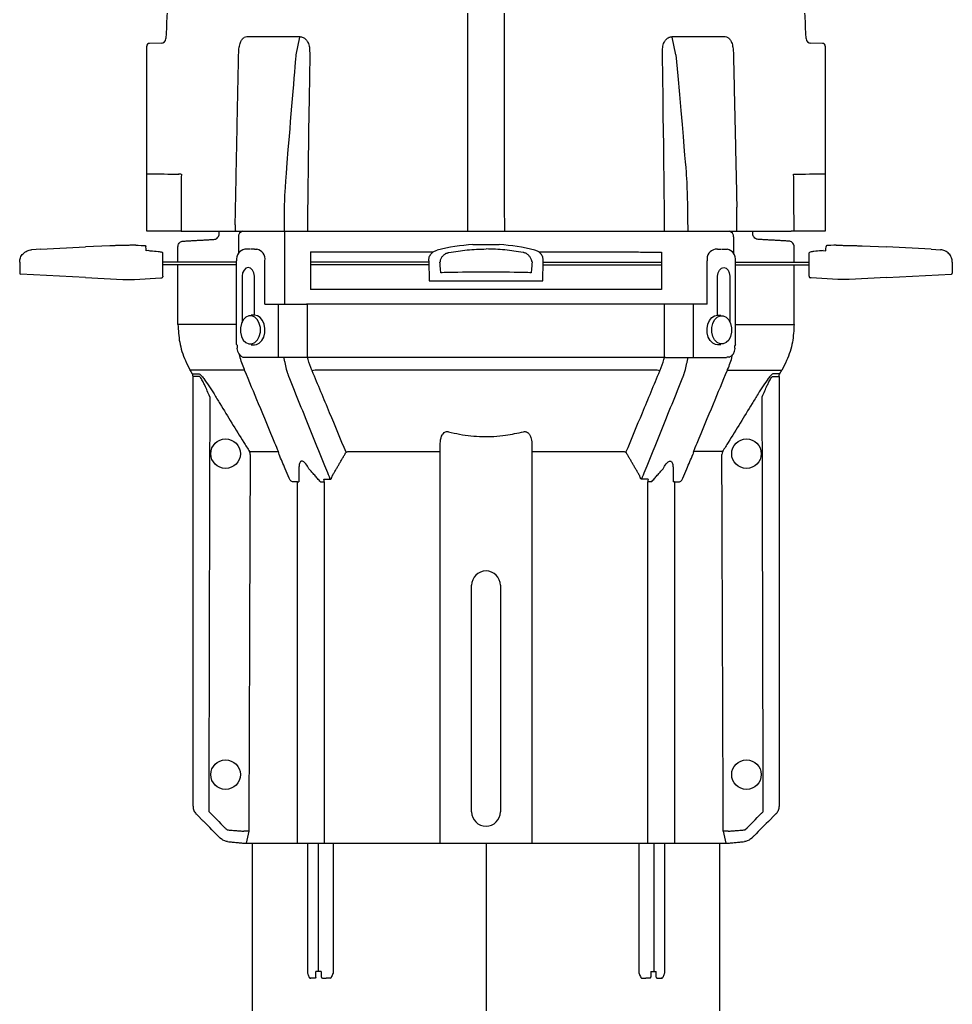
# Model space of a CAD drawing. Extents: x 4 to 195, y 4 to 106.
# Drawn here: x 181.71 to 191.88, y 44.99 to 55.73 of the extents above; entities that cross this region are included whole.
import ezdxf

# ---------------------------------------------------------------- set-up
doc = ezdxf.new("R2010")
doc.units = 0
doc.header["$LTSCALE"] = 0.5
doc.header["$MEASUREMENT"] = 0
doc.layers.get('0').update_dxf_attribs({"linetype": 'CONTINUOUS'})
doc.layers.add('RISER', color=7, linetype='CONTINUOUS')

# ---------------------------------------------------------------- blocks, each defined once
blk = doc.blocks.new('S4-19 (top)')
at = {"layer": 'RISER'}
for p, q in [((-3.542, 2.5), (-3.671, 2.497)), ((-2.071, 2.372), (-2.03, 2.563)), ((2.071, 2.372), (2.03, 2.563)), ((3.67, 2.497), (3.542, 2.5)), ((-3.7, 0.447), (-3.7, 2.467)), ((3.7, 2.467), (3.7, 0.447)), ((-3.7, 1.073), (-3.671, 1.073)), ((2.735, 0.447), (2.735, 0.709)), ((-3.671, 0.447), (-3.7, 0.447)), ((-3.355, 0.447), (-3.671, 0.447)), ((-3.326, 0.447), (-3.355, 0.447)), ((-3.326, 0.447), (3.326, 0.447)), ((-2.91, 0.42), (-2.91, 0.447)), ((-2.735, 0.519), (-2.735, 0.447)), ((-2.199, 0.447), (-2.199, -0.349)), ((2.91, 0.42), (2.91, 0.447)), ((3.355, 0.447), (3.326, 0.447)), ((3.7, 0.447), (3.355, 0.447)), ((-2.7, 0.385), (-2.7, 0.205)), ((2.7, 0.385), (2.7, 0.205)), ((-4.853, 0.251), (-4.957, 0.245)), ((-4.853, 0.251), (-4.369, 0.276)), ((-4.101, 0.29), (-4.369, 0.276)), ((-3.676, 0.236), (-3.705, 0.233)), ((-3.36, 0.11), (-3.36, 0.279)), ((-2.592, 0.251), (-2.631, 0.251)), ((-2.567, 0.251), (-2.592, 0.251)), ((-2.525, 0.251), (-2.561, 0.251)), ((-2.525, 0.251), (-2.5, 0.251)), ((-1.913, 0.224), (-1.913, -0.187)), ((0.143, 0.302), (0.143, 0.302)), ((1.913, 0.221), (1.913, -0.187)), ((2.525, 0.251), (2.5, 0.251)), ((2.525, 0.251), (2.561, 0.251)), ((2.567, 0.251), (2.592, 0.251)), ((2.592, 0.251), (2.631, 0.251)), ((3.36, 0.11), (3.36, 0.279)), ((3.676, 0.236), (3.705, 0.233)), ((4.101, 0.29), (4.369, 0.276)), ((4.853, 0.251), (4.369, 0.276)), ((4.853, 0.251), (4.957, 0.245)), ((-5.085, 0.11), (-5.085, -0.009)), ((-3.525, 0.11), (-3.525, 0.202)), ((-3.525, -0.042), (-3.525, 0.11)), ((-3.344, 0.11), (-3.525, 0.11)), ((-2.72, 0.11), (-3.344, 0.11)), ((-2.72, -0.789), (-2.72, 0.126)), ((-2.411, -0.349), (-2.411, 0.126)), ((-0.625, 0.11), (-1.913, 0.11)), ((-0.625, 0.126), (-0.619, -0.095)), ((0.619, -0.095), (0.625, 0.117)), ((0.625, 0.12), (0.625, 0.125)), ((0.625, 0.11), (1.913, 0.11)), ((2.411, -0.349), (2.411, 0.126)), ((2.72, -0.789), (2.72, 0.126)), ((2.72, 0.11), (3.343, 0.11)), ((3.343, 0.11), (3.525, 0.11)), ((3.525, 0.11), (3.525, 0.202)), ((3.525, -0.042), (3.525, 0.11)), ((5.085, 0.11), (5.085, -0.009)), ((-3.344, 0.08), (-3.525, 0.08)), ((-3.36, -0.568), (-3.36, 0.08)), ((-2.72, 0.08), (-3.344, 0.08)), ((-0.624, 0.08), (-1.913, 0.08)), ((0.624, 0.08), (1.913, 0.08)), ((2.72, 0.08), (3.343, 0.08)), ((3.343, 0.08), (3.525, 0.08)), ((3.36, -0.568), (3.36, 0.08)), ((-4.369, -0.056), (-5.076, -0.019)), ((-4.369, -0.056), (-3.96, -0.078)), ((-3.96, -0.078), (-3.921, -0.078)), ((-3.921, -0.078), (-3.835, -0.078)), ((-3.835, -0.078), (-3.547, -0.062)), ((-2.659, -0.042), (-2.659, -0.546)), ((-2.526, -0.468), (-2.526, -0.042)), ((-0.619, -0.095), (0.619, -0.095)), ((2.526, -0.468), (2.526, -0.042)), ((2.659, -0.042), (2.659, -0.546)), ((3.835, -0.078), (3.547, -0.062)), ((3.921, -0.078), (3.835, -0.078)), ((3.96, -0.078), (3.921, -0.078)), ((4.369, -0.056), (3.96, -0.078)), ((4.369, -0.056), (5.075, -0.019)), ((-2.411, -0.349), (-2.264, -0.349)), ((-2.264, -0.349), (-1.967, -0.349)), ((-2.264, -0.929), (-2.264, -0.349)), ((-1.967, -0.349), (-1.958, -0.349)), ((0, -0.349), (-1.958, -0.349)), ((-1.946, -0.929), (-1.946, -0.349)), ((1.958, -0.349), (0, -0.349)), ((1.946, -0.929), (1.946, -0.349)), ((1.966, -0.349), (1.958, -0.349)), ((2.264, -0.349), (1.966, -0.349)), ((2.411, -0.349), (2.264, -0.349)), ((2.264, -0.929), (2.264, -0.349)), ((-2.524, -0.468), (-2.561, -0.468)), ((2.524, -0.468), (2.561, -0.468)), ((-2.72, -0.568), (-3.36, -0.568)), ((2.72, -0.568), (3.36, -0.568)), ((-2.561, -0.79), (-2.524, -0.79)), ((2.561, -0.79), (2.524, -0.79)), ((-2.652, -0.926), (-2.626, -0.926)), ((-2.3, -0.929), (-2.621, -0.929)), ((-2.264, -0.929), (-2.3, -0.929)), ((-1.967, -0.929), (-2.264, -0.929)), ((-1.958, -0.929), (-1.967, -0.929)), ((0, -0.929), (-1.958, -0.929)), ((1.958, -0.929), (0, -0.929)), ((1.958, -0.929), (1.966, -0.929)), ((1.966, -0.929), (2.264, -0.929)), ((2.264, -0.929), (2.3, -0.929)), ((2.3, -0.929), (2.621, -0.929)), ((2.652, -0.926), (2.626, -0.926)), ((-2.632, -1.068), (-3.226, -1.068)), ((0, -1.068), (-1.864, -1.068)), ((1.864, -1.068), (0, -1.068)), ((2.632, -1.068), (3.226, -1.068)), ((-3.203, -1.107), (-3.131, -1.107)), ((-3.195, -5.822), (-3.195, -1.138)), ((-3.123, -1.138), (-3.195, -1.138)), ((3.123, -1.138), (3.195, -1.138)), ((3.203, -1.107), (3.131, -1.107)), ((3.195, -1.138), (3.195, -5.822)), ((-2.58, -1.956), (-2.263, -1.956)), ((-1.497, -1.956), (-0.501, -1.956)), ((-0.499, -6.228), (-0.499, -1.987)), ((0.499, -1.987), (0.499, -6.228)), ((0.501, -1.956), (1.496, -1.956)), ((2.58, -1.956), (2.263, -1.956)), ((-2.057, -2.287), (-2.105, -2.287)), ((-2.057, -2.287), (-2.042, -2.287)), ((-2.057, -6.228), (-2.057, -2.287)), ((-1.805, -2.287), (-1.765, -2.287)), ((-1.77, -2.256), (-1.698, -2.256)), ((-1.765, -2.287), (-1.765, -6.228)), ((1.77, -2.256), (1.698, -2.256)), ((1.765, -6.228), (1.765, -2.287)), ((1.805, -2.287), (1.765, -2.287)), ((2.057, -2.287), (2.042, -2.287)), ((2.057, -2.287), (2.057, -6.228)), ((2.057, -2.287), (2.105, -2.287)), ((-0.157, -5.884), (-0.157, -3.414)), ((0.157, -3.414), (0.157, -5.884)), ((-2.587, -6.097), (-2.616, -6.228)), ((2.587, -6.097), (2.616, -6.228)), ((-2.616, -6.228), (2.616, -6.228)), ((-2.55, -6.228), (-2.55, -8.802)), ((-1.945, -6.228), (-1.945, -7.646)), ((-1.832, -6.228), (-1.832, -7.614)), ((-1.668, -6.228), (-1.668, -7.643)), ((0, -6.228), (0, -12.188)), ((1.668, -6.228), (1.668, -7.643)), ((1.831, -6.228), (1.831, -7.614)), ((1.945, -6.228), (1.945, -7.646)), ((2.55, -8.801), (2.55, -6.228)), ((-1.92, -7.697), (-1.909, -7.698)), ((-1.915, -7.697), (-1.92, -7.697)), ((-1.857, -7.688), (-1.857, -7.626)), ((-1.797, -7.626), (-1.797, -7.685)), ((-1.782, -7.697), (-1.744, -7.698)), ((1.782, -7.697), (1.744, -7.698)), ((1.797, -7.626), (1.797, -7.685)), ((1.857, -7.688), (1.857, -7.626)), ((1.92, -7.697), (1.909, -7.698)), ((1.915, -7.697), (1.92, -7.697))]:
    blk.add_line(p, q, dxfattribs=at)
at = {"layer": 'RISER', "flags": 128}
for points in [[(-3.96, 0.293), (-3.96, 0.293), (-3.96, 0.293), (-3.96, 0.293), (-3.96, 0.293), (-3.96, 0.293), (-3.96, 0.293), (-3.96, 0.293), (-3.96, 0.293)], [(-3.817, 0.296), (-3.794, 0.295), (-3.761, 0.293), (-3.719, 0.291)], [(-3.705, 0.233), (-3.707, 0.259), (-3.709, 0.275), (-3.709, 0.282)], [(3.705, 0.233), (3.707, 0.259), (3.709, 0.275), (3.709, 0.282)], [(3.817, 0.296), (3.794, 0.295), (3.761, 0.293), (3.719, 0.291)], [(3.96, 0.293), (3.96, 0.293), (3.96, 0.293), (3.96, 0.293), (3.96, 0.293), (3.96, 0.293), (3.96, 0.293), (3.96, 0.293), (3.96, 0.293)], [(-2.526, -0.042), (-2.531, -0.007), (-2.546, 0.024), (-2.567, 0.044), (-2.592, 0.051), (-2.618, 0.044), (-2.639, 0.024), (-2.654, -0.007), (-2.659, -0.042)], [(2.526, -0.042), (2.531, -0.007), (2.546, 0.024), (2.567, 0.044), (2.592, 0.051), (2.618, 0.044), (2.639, 0.024), (2.653, -0.007), (2.659, -0.042)], [(-3.547, -0.062), (-3.541, -0.062), (-3.536, -0.061), (-3.535, -0.061)], [(-3.525, -0.051), (-3.525, -0.051), (-3.525, -0.051)], [(3.525, -0.051), (3.525, -0.051), (3.525, -0.051)], [(3.547, -0.062), (3.54, -0.062), (3.536, -0.061), (3.534, -0.061)], [(-2.52, -0.767), (-2.492, -0.738), (-2.472, -0.699), (-2.461, -0.653), (-2.461, -0.604), (-2.472, -0.558), (-2.492, -0.519), (-2.52, -0.491), (-2.553, -0.476), (-2.587, -0.476), (-2.619, -0.491), (-2.647, -0.52), (-2.667, -0.559), (-2.678, -0.605), (-2.678, -0.654), (-2.667, -0.7), (-2.647, -0.739), (-2.619, -0.767), (-2.586, -0.782), (-2.552, -0.782), (-2.52, -0.767)], [(-2.472, -0.772), (-2.445, -0.744), (-2.424, -0.706), (-2.412, -0.661), (-2.411, -0.613), (-2.419, -0.567), (-2.437, -0.526), (-2.462, -0.494), (-2.493, -0.474), (-2.524, -0.468)], [(2.472, -0.772), (2.444, -0.744), (2.424, -0.706), (2.412, -0.661), (2.411, -0.613), (2.419, -0.567), (2.437, -0.526), (2.462, -0.494), (2.493, -0.474), (2.524, -0.468)], [(2.52, -0.767), (2.492, -0.738), (2.472, -0.699), (2.461, -0.653), (2.461, -0.604), (2.472, -0.558), (2.492, -0.519), (2.52, -0.491), (2.553, -0.476), (2.587, -0.476), (2.619, -0.491), (2.647, -0.52), (2.667, -0.559), (2.678, -0.605), (2.678, -0.654), (2.667, -0.7), (2.647, -0.739), (2.619, -0.767), (2.586, -0.782), (2.552, -0.782), (2.52, -0.767)], [(-2.524, -0.79), (-2.504, -0.788), (-2.472, -0.772)], [(2.524, -0.79), (2.504, -0.788), (2.472, -0.772)], [(-3.101, -5.968), (-3.132, -5.937), (-3.151, -5.918), (-3.158, -5.911)], [(3.158, -5.911), (3.151, -5.918), (3.132, -5.937), (3.101, -5.968)], [(-1.945, -7.646), (-1.944, -7.65), (-1.943, -7.655)], [(-1.943, -7.655), (-1.939, -7.664), (-1.929, -7.691)], [(1.943, -7.655), (1.939, -7.664), (1.929, -7.691)], [(1.945, -7.646), (1.944, -7.65), (1.943, -7.655)]]:
    blk.add_lwpolyline(points, dxfattribs=at)
at = {"layer": 'RISER'}
for centre in [(-2.84, -1.979), (2.84, -1.979), (-2.84, -5.479), (2.84, -5.479)]:
    blk.add_circle(centre, 0.161, dxfattribs=at)
for centre, radius, start, end in [((47.126, 0.447), 50.66, 176.5706, 177.6226), ((-47.126, 0.447), 50.66, 2.3774, 3.4294), ((-3.67, 2.467), 0.03, 91, 180), ((-3.541, 2.55), 0.05, 268.6794, 357.9451), ((-2.127, 2.573), 0.0967, 354.3337, 358.5211), ((2.126, 2.573), 0.0967, 181.4816, 185.6706), ((3.542, 2.551), 0.0514, 183.0954, 269.4688), ((3.67, 2.467), 0.03, 0, 89), ((-3.706, -27.854), 28.928, 89.2412, 89.2987), ((-2.644, 0.391), 0.0568, 100.1324, 186.1768), ((2.643, 0.391), 0.0568, 353.8232, 79.8676), ((-3.534, 0.211), 0.00906, 4.3624, 87.1848), ((-2.609, 0.142), 0.112, 101.4218, 188.0492), ((-2.522, 0.142), 0.112, 351.9506, 78.5782), ((0, -1.944), 2.25, 93.6537, 103.7101), ((0, -1.944), 2.25, 76.2899, 86.3463), ((2.522, 0.142), 0.112, 101.4218, 188.0494), ((2.609, 0.142), 0.112, 351.9508, 78.5782), ((3.534, 0.211), 0.00906, 92.8152, 175.6376), ((0.505, 0.125), 0.12, 0, 0.1914), ((0.505, 0.12), 0.12, 359.2499, 0), ((0.505, 0.12), 0.12, 358.5, 359.2499), ((-5.075, -0.009), 0.01, 183.5738, 266.9774), ((-3.535, -0.051), 0.01, 273.1059, 359.191), ((-3.535, -0.051), 0.00999, 273.1451, 0.0504), ((3.535, -0.051), 0.01, 180.809, 266.8941), ((3.535, -0.051), 0.00999, 179.9496, 266.8549), ((5.075, -0.009), 0.01, 273.0226, 356.4262), ((-2.736, -0.812), 0.0277, 311.1416, 55.0391), ((-2.605, -0.823), 0.113, 185.0061, 245.5226), ((2.605, -0.823), 0.113, 294.4774, 354.9939), ((2.736, -0.812), 0.0277, 124.9609, 228.8584), ((-1.85, -1.2), 0.133, 96.3338, 110.1142), ((1.85, -1.2), 0.133, 69.8858, 83.6662), ((-2.636, -1.987), 0.0645, 359.9279, 28.6555), ((-2.328, -1.987), 0.0717, 359.7955, 25.3989), ((-1.48, -2.09), 0.134, 97.1226, 110.1223), ((-0.797, -1.986), 0.298, 359.8438, 5.8182), ((0.797, -1.986), 0.298, 174.1818, 180.1562), ((1.48, -2.09), 0.134, 69.8777, 82.8774), ((2.328, -1.987), 0.0717, 154.6011, 180.2045), ((2.636, -1.987), 0.0645, 151.3445, 180.0721), ((-1.853, -2.287), 0.0886, 359.6873, 20.1441), ((1.853, -2.287), 0.0886, 159.8559, 180.3127), ((0, -3.414), 0.157, 0, 180), ((0, -5.884), 0.157, 180, 0), ((-2.641, -8.211), 2.115, 88.5183, 89.9784), ((2.641, -8.211), 2.115, 90.0216, 91.4817), ((0.745, -7.648), 2.577, 179.2382, 179.4984), ((-0.745, -7.648), 2.577, 0.5016, 0.7618), ((-1.92, -7.687), 0.01, 200.9867, 268.6014), ((-1.787, -7.685), 0.01, 180, 236.8895), ((-1.79, -7.689), 0.00525, 237.1329, 268.5023), ((-1.782, -7.682), 0.0146, 236.9258, 267.9231), ((-1.695, -7.69), 0.00747, 274.3111, 340.8186), ((1.695, -7.69), 0.00747, 199.1814, 265.6889), ((1.782, -7.682), 0.0146, 272.0769, 303.0742), ((1.789, -7.689), 0.00525, 271.4977, 302.8671), ((1.787, -7.685), 0.01, 303.1105, 0), ((1.92, -7.687), 0.01, 271.3986, 339.0133)]:
    blk.add_arc(centre, radius, start, end, dxfattribs=at)
for centre, major_axis, ratio, start_param, end_param in [((5.057, 1.747), (35.624, 0), 0.01952, 4.464869, 4.474105), ((-5.057, 1.747), (35.624, 0), 0.01952, 4.950673, 4.960755), ((-0.385, -2.171), (-0.119, 2.29), 0.00637, 5.952606, 6.193719), ((0.385, -2.171), (0.119, 2.29), 0.00637, 0.089466, 0.33058), ((0, -0.118), (-2.25, 0), 0.052568, 4.530635, 4.894143), ((-0.385, -0.008), (-0.12, 0), 0.048402, 4.894143, 5.830764), ((0.385, -0.008), (-0.12, 0), 0.048402, 3.594014, 4.530635), ((0, -7.742), (2.55, -0.032), 0.012328, 2.390645, 2.41689), ((0, -7.715), (2.55, -0.063), 0.024702, 2.353371, 2.387181), ((0, -7.742), (2.55, -0.032), 0.012328, 2.2978, 2.324045), ((0, -7.971), (2.067, 4.36), 0.342431, 1.658702, 1.668825)]:
    blk.add_ellipse(centre, major_axis=major_axis, ratio=ratio, start_param=start_param, end_param=end_param, dxfattribs=at)
at = {"layer": 'RISER', "extrusion": (0, 0, -1)}
for centre, major_axis, ratio, start_param, end_param in [((0, -7.971), (-2.067, 4.36), 0.342431, 1.658702, 1.668825), ((0, -7.742), (-2.55, -0.032), 0.012328, 2.2978, 2.324045), ((0, -7.715), (-2.55, -0.063), 0.024702, 2.353371, 2.387181), ((0, -7.742), (-2.55, -0.032), 0.012328, 2.390645, 2.41689)]:
    blk.add_ellipse(centre, major_axis=major_axis, ratio=ratio, start_param=start_param, end_param=end_param, dxfattribs=at)
at = {"layer": 'RISER'}
for points, knots in [([(-0.2, 0.447), (-0.2, 0.525), (-0.199, 4.441), (-0.199, 5.217), (-0.199, 5.914), (-0.199, 7.347)], [0, 0, 0, 0, 0.0967453, 0.5483726, 0.9640923, 0.9640923, 0.9640923, 0.9640923]), ([(0.199, 7.347), (0.199, 7.338), (0.199, 6.035), (0.199, 5.549), (0.199, 4.794), (0.199, 0.724), (0.2, 0.447)], [0.0504121, 0.0504121, 0.0504121, 0.0504121, 0.0619065, 0.2600095, 0.6562288, 1, 1, 1, 1]), ([(-2.698, 2.372), (-2.697, 2.399), (-2.695, 2.446), (-2.681, 2.505), (-2.661, 2.542), (-2.636, 2.566), (-2.618, 2.569), (-2.609, 2.57)], [0, 0, 0, 0, 0.302179, 0.508817, 0.675604, 0.837911, 1, 1, 1, 1]), ([(-2.609, 2.57), (-2.566, 2.57), (-2.479, 2.57), (-2.292, 2.57), (-2.134, 2.57), (-2.03, 2.57)], [0, 0, 0, 0, 0.251147, 0.502295, 1, 1, 1, 1]), ([(-2.03, 2.57), (-2.018, 2.569), (-1.995, 2.565), (-1.964, 2.542), (-1.938, 2.505), (-1.922, 2.446), (-1.923, 2.399), (-1.923, 2.372)], [0, 0, 0, 0, 0.161361, 0.322815, 0.492352, 0.698047, 1, 1, 1, 1]), ([(1.923, 2.372), (1.923, 2.399), (1.922, 2.446), (1.938, 2.505), (1.963, 2.542), (1.995, 2.566), (2.018, 2.569), (2.03, 2.57)], [0, 0, 0, 0, 0.302179, 0.508817, 0.675604, 0.837912, 1, 1, 1, 1]), ([(2.03, 2.57), (2.083, 2.57), (2.19, 2.57), (2.39, 2.57), (2.521, 2.57), (2.609, 2.57)], [0, 0, 0, 0, 0.251148, 0.502295, 1, 1, 1, 1]), ([(2.609, 2.57), (2.618, 2.569), (2.636, 2.565), (2.66, 2.542), (2.681, 2.505), (2.695, 2.446), (2.697, 2.401), (2.698, 2.374)], [0, 0, 0, 0, 0.162523, 0.32514, 0.495898, 0.703075, 1, 1, 1, 1]), ([(-2.199, 0.447), (-2.199, 0.502), (-2.199, 0.617), (-2.195, 0.791), (-2.19, 0.961), (-2.073, 2.322), (-2.071, 2.372)], [0, 0, 0, 0, 0.243996, 0.510267, 0.776015, 1, 1, 1, 1]), ([(-1.923, 2.372), (-1.943, 0.98), (-1.945, 0.755), (-1.946, 0.53), (-1.946, 0.447)], [0, 0, 0, 0, 0.630694, 1, 1, 1, 1]), ([(1.946, 0.447), (1.945, 0.526), (1.945, 0.751), (1.944, 0.976), (1.923, 2.372)], [0, 0, 0, 0, 0.353318, 1, 1, 1, 1]), ([(2.071, 2.372), (2.185, 1.072), (2.19, 0.961), (2.195, 0.791), (2.199, 0.617), (2.199, 0.502), (2.199, 0.447)], [0, 0, 0, 0, 0.223952, 0.489724, 0.755991, 1, 1, 1, 1]), ([(-3.322, 1.071), (-3.324, 0.97), (-3.326, 0.762), (-3.326, 0.554), (-3.326, 0.447)], [0, 0, 0, 0, 0.486, 1, 1, 1, 1]), ([(3.351, 1.071), (3.352, 0.97), (3.355, 0.762), (3.355, 0.554), (3.355, 0.447)], [0, 0, 0, 0, 0.486, 1, 1, 1, 1]), ([(-2.723, 0.447), (-2.727, 0.447), (-2.734, 0.447), (-2.734, 0.447), (-2.734, 0.447)], [0, 0, 0, 0, 0.732609, 1, 1, 1, 1]), ([(2.723, 0.447), (2.727, 0.447), (2.734, 0.447), (2.734, 0.447), (2.734, 0.447)], [0, 0, 0, 0, 0.732609, 1, 1, 1, 1]), ([(-3.36, 0.279), (-3.359, 0.286), (-3.358, 0.299), (-3.347, 0.318), (-3.332, 0.332), (-3.315, 0.339), (-3.305, 0.34), (-3.301, 0.34)], [0, 0, 0, 0, 0.222089, 0.444178, 0.666268, 0.888362, 1, 1, 1, 1]), ([(-2.969, 0.358), (-2.962, 0.359), (-2.948, 0.361), (-2.93, 0.373), (-2.917, 0.389), (-2.911, 0.406), (-2.91, 0.416), (-2.91, 0.42)], [0, 0, 0, 0, 0.222101, 0.444199, 0.666298, 0.888389, 1, 1, 1, 1]), ([(2.969, 0.358), (2.962, 0.359), (2.948, 0.361), (2.93, 0.373), (2.917, 0.389), (2.911, 0.406), (2.91, 0.416), (2.91, 0.42)], [0, 0, 0, 0, 0.222101, 0.444199, 0.666298, 0.888389, 1, 1, 1, 1]), ([(3.36, 0.279), (3.359, 0.286), (3.358, 0.299), (3.347, 0.318), (3.331, 0.332), (3.315, 0.339), (3.305, 0.34), (3.301, 0.34)], [0, 0, 0, 0, 0.222089, 0.444178, 0.666268, 0.888362, 1, 1, 1, 1]), ([(-5.085, 0.11), (-5.083, 0.126), (-5.08, 0.161), (-5.05, 0.205), (-5.007, 0.237), (-4.973, 0.243), (-4.957, 0.245)], [0, 0, 0, 0, 0.240773, 0.5, 0.759226, 1, 1, 1, 1]), ([(-3.96, 0.293), (-3.976, 0.292), (-4.008, 0.291), (-4.051, 0.29), (-4.083, 0.29), (-4.101, 0.29), (-4.101, 0.29), (-4.101, 0.29)], [0, 0, 0, 0, 0.213189, 0.426374, 0.63981, 0.854211, 1, 1, 1, 1]), ([(-3.835, 0.296), (-3.844, 0.296), (-3.863, 0.295), (-3.905, 0.293), (-3.939, 0.293), (-3.958, 0.293), (-3.96, 0.293)], [0, 0, 0, 0, 0.315106, 0.632943, 0.949791, 1, 1, 1, 1]), ([(-3.835, 0.296), (-3.835, 0.296), (-3.835, 0.296), (-3.835, 0.296), (-3.835, 0.296), (-3.835, 0.296), (-3.835, 0.296)], [0, 0, 0, 0, 0.344546, 0.691935, 0.85964, 1, 1, 1, 1]), ([(-3.817, 0.296), (-3.82, 0.296), (-3.823, 0.296), (-3.833, 0.296), (-3.835, 0.296)], [0, 0, 0, 0, 0.791812, 1, 1, 1, 1]), ([(-3.719, 0.291), (-3.718, 0.291), (-3.715, 0.291), (-3.712, 0.289), (-3.71, 0.286), (-3.709, 0.284), (-3.709, 0.282), (-3.709, 0.282)], [0, 0, 0, 0, 0.235927, 0.471835, 0.707759, 0.925417, 1, 1, 1, 1]), ([(-3.676, 0.236), (-3.669, 0.235), (-3.636, 0.233), (-3.588, 0.229), (-3.548, 0.222), (-3.534, 0.22)], [0, 0, 0, 0, 0.139684, 0.698664, 1, 1, 1, 1]), ([(-0.625, 0.126), (-0.624, 0.139), (-0.621, 0.166), (-0.6, 0.202), (-0.57, 0.229), (-0.546, 0.238), (-0.533, 0.242)], [0, 0, 0, 0, 0.253584, 0.507165, 0.760847, 1, 1, 1, 1]), ([(-0.405, 0.216), (-0.338, 0.227), (-0.204, 0.249), (-0.068, 0.252), (0, 0.254)], [0, 0, 0, 0, 0.496376, 1, 1, 1, 1]), ([(0.143, 0.302), (0.142, 0.301), (0.139, 0.299), (0.114, 0.299), (0.078, 0.298), (0.033, 0.299), (-0.016, 0.299), (-0.063, 0.298), (-0.103, 0.298), (-0.132, 0.299), (-0.143, 0.3), (-0.143, 0.301), (-0.143, 0.302)], [0, 0, 0, 0, 0.106547, 0.213092, 0.319763, 0.426916, 0.534499, 0.642267, 0.74996, 0.857311, 0.964156, 1, 1, 1, 1]), ([(0.405, 0.216), (0.338, 0.227), (0.204, 0.249), (0.068, 0.252), (0, 0.254)], [0, 0, 0, 0, 0.496376, 1, 1, 1, 1]), ([(0.625, 0.126), (0.624, 0.139), (0.621, 0.166), (0.6, 0.202), (0.57, 0.229), (0.546, 0.238), (0.533, 0.242)], [0, 0, 0, 0, 0.253584, 0.507165, 0.760847, 1, 1, 1, 1]), ([(3.676, 0.236), (3.669, 0.235), (3.636, 0.233), (3.588, 0.229), (3.548, 0.222), (3.534, 0.22)], [0, 0, 0, 0, 0.139684, 0.698664, 1, 1, 1, 1]), ([(3.719, 0.291), (3.717, 0.291), (3.715, 0.291), (3.712, 0.289), (3.71, 0.286), (3.709, 0.284), (3.709, 0.282), (3.709, 0.282)], [0, 0, 0, 0, 0.235927, 0.471835, 0.707759, 0.925417, 1, 1, 1, 1]), ([(3.817, 0.296), (3.82, 0.296), (3.823, 0.296), (3.833, 0.296), (3.835, 0.296)], [0, 0, 0, 0, 0.791812, 1, 1, 1, 1]), ([(3.835, 0.296), (3.844, 0.296), (3.863, 0.295), (3.905, 0.293), (3.939, 0.293), (3.957, 0.293), (3.96, 0.293)], [0, 0, 0, 0, 0.315106, 0.632943, 0.949791, 1, 1, 1, 1]), ([(3.835, 0.296), (3.835, 0.296), (3.835, 0.296), (3.835, 0.296), (3.835, 0.296), (3.835, 0.296), (3.835, 0.296)], [0, 0, 0, 0, 0.344546, 0.691935, 0.85964, 1, 1, 1, 1]), ([(3.96, 0.293), (3.976, 0.292), (4.008, 0.291), (4.051, 0.29), (4.083, 0.29), (4.101, 0.29), (4.101, 0.29), (4.101, 0.29)], [0, 0, 0, 0, 0.213189, 0.426374, 0.63981, 0.854211, 1, 1, 1, 1]), ([(5.085, 0.11), (5.083, 0.126), (5.079, 0.161), (5.05, 0.205), (5.007, 0.237), (4.973, 0.243), (4.957, 0.245)], [0, 0, 0, 0, 0.240773, 0.5, 0.759226, 1, 1, 1, 1]), ([(1.913, -0.187), (1.893, -0.187), (1.852, -0.187), (1.789, -0.187), (1.714, -0.187), (1.659, -0.187), (-1.913, -0.187)], [0, 0, 0, 0, 0.218765, 0.43753, 0.656295, 1, 1, 1, 1]), ([(-3.36, -0.568), (-3.356, -0.633), (-3.348, -0.769), (-3.295, -0.937), (-3.244, -1.034), (-3.226, -1.068)], [0, 0, 0, 0, 0.375049, 0.776984, 1, 1, 1, 1]), ([(3.36, -0.568), (3.356, -0.633), (3.348, -0.769), (3.295, -0.937), (3.244, -1.034), (3.226, -1.068)], [0, 0, 0, 0, 0.375049, 0.776984, 1, 1, 1, 1]), ([(-2.635, -1.061), (-2.655, -1.013), (-2.676, -0.96), (-2.687, -0.902), (-2.688, -0.896)], [0, 0, 0, 0, 0.907584, 1, 1, 1, 1]), ([(-1.898, -1.068), (-1.898, -1.068), (-1.915, -1.03), (-1.931, -0.984), (-1.944, -0.936), (-1.946, -0.929)], [0, 0, 0, 0, 0.0000146, 0.8234582, 0.9624493, 0.9624493, 0.9624493, 0.9624493]), ([(1.898, -1.068), (1.898, -1.068), (1.915, -1.03), (1.931, -0.984), (1.944, -0.936), (1.946, -0.929)], [0, 0, 0, 0, 0.0000146, 0.8234582, 0.9624493, 0.9624493, 0.9624493, 0.9624493]), ([(2.635, -1.061), (2.655, -1.013), (2.676, -0.96), (2.687, -0.902), (2.688, -0.896)], [0, 0, 0, 0, 0.907584, 1, 1, 1, 1]), ([(-2.263, -1.956), (-2.276, -1.925), (-2.348, -1.752), (-2.471, -1.456), (-2.581, -1.191), (-2.632, -1.068)], [0, 0, 0, 0, 0.104199, 0.585852, 1, 1, 1, 1]), ([(-1.895, -1.075), (-1.897, -1.073), (-1.898, -1.07), (-1.898, -1.068), (-1.898, -1.068)], [0, 0, 0, 0, 0.999721, 1, 1, 1, 1]), ([(1.895, -1.075), (1.896, -1.073), (1.897, -1.07), (1.898, -1.068), (1.898, -1.068)], [0, 0, 0, 0, 0.999721, 1, 1, 1, 1]), ([(2.263, -1.956), (2.276, -1.925), (2.348, -1.752), (2.471, -1.456), (2.581, -1.191), (2.632, -1.068)], [0, 0, 0, 0, 0.104199, 0.585852, 1, 1, 1, 1]), ([(-3.195, -1.138), (-3.196, -1.131), (-3.197, -1.12), (-3.202, -1.111), (-3.203, -1.107)], [0, 0, 0, 0, 0.643567, 1, 1, 1, 1]), ([(-3.131, -1.107), (-3.128, -1.108), (-3.122, -1.11), (-3.104, -1.128), (-3.071, -1.168), (-3.022, -1.238), (-2.985, -1.297), (-2.966, -1.327)], [0, 0, 0, 0, 0.101178, 0.201859, 0.374018, 0.675191, 1, 1, 1, 1]), ([(-3.012, -1.357), (-3.03, -1.315), (-3.054, -1.259), (-3.087, -1.191), (-3.105, -1.159), (-3.117, -1.142), (-3.121, -1.139), (-3.123, -1.138), (-3.123, -1.138)], [0, 0, 0, 0, 0.49037, 0.647323, 0.850236, 0.921686, 0.982752, 1, 1, 1, 1]), ([(-1.698, -2.256), (-1.71, -2.225), (-1.781, -2.051), (-1.931, -1.68), (-2.069, -1.34), (-2.148, -1.143)], [0, 0, 0, 0, 0.083458, 0.469005, 1, 1, 1, 1]), ([(-1.526, -1.963), (-1.586, -1.82), (-1.709, -1.524), (-1.832, -1.228), (-1.895, -1.075)], [0, 0, 0, 0, 0.48595, 1, 1, 1, 1]), ([(1.526, -1.963), (1.586, -1.82), (1.709, -1.524), (1.832, -1.228), (1.895, -1.075)], [0, 0, 0, 0, 0.48595, 1, 1, 1, 1]), ([(1.698, -2.256), (1.71, -2.225), (1.781, -2.051), (1.931, -1.68), (2.068, -1.34), (2.148, -1.143)], [0, 0, 0, 0, 0.083458, 0.469005, 1, 1, 1, 1]), ([(3.131, -1.107), (3.128, -1.108), (3.122, -1.11), (3.104, -1.128), (3.071, -1.168), (3.022, -1.238), (2.985, -1.297), (2.966, -1.327)], [0, 0, 0, 0, 0.101178, 0.201859, 0.374018, 0.675191, 1, 1, 1, 1]), ([(3.012, -1.357), (3.03, -1.315), (3.054, -1.259), (3.087, -1.191), (3.105, -1.159), (3.117, -1.142), (3.121, -1.139), (3.123, -1.138), (3.123, -1.138)], [0, 0, 0, 0, 0.49037, 0.647323, 0.850236, 0.921686, 0.982752, 1, 1, 1, 1]), ([(3.195, -1.138), (3.196, -1.131), (3.196, -1.12), (3.201, -1.111), (3.203, -1.107)], [0, 0, 0, 0, 0.643567, 1, 1, 1, 1]), ([(-3.012, -1.357), (-3.015, -2.263), (-3.016, -2.843), (-3.019, -3.924), (-3.021, -4.855), (-3.023, -5.881)], [0, 0, 0, 0, 0.137909, 0.536076, 1, 1, 1, 1]), ([(-2.966, -1.327), (-2.945, -1.362), (-2.837, -1.539), (-2.708, -1.748), (-2.6, -1.922), (-2.58, -1.956)], [0, 0, 0, 0, 0.167872, 0.839364, 1, 1, 1, 1]), ([(2.966, -1.327), (2.944, -1.362), (2.837, -1.539), (2.708, -1.748), (2.6, -1.922), (2.58, -1.956)], [0, 0, 0, 0, 0.167872, 0.839364, 1, 1, 1, 1]), ([(3.023, -5.881), (3.021, -5.101), (3.02, -4.415), (3.017, -3.335), (3.015, -2.509), (3.012, -1.357)], [0, 0, 0, 0, 0.236338, 0.634505, 1, 1, 1, 1]), ([(-0.5, -1.866), (-0.497, -1.84), (-0.494, -1.805), (-0.474, -1.766), (-0.459, -1.75), (-0.441, -1.74), (-0.424, -1.736), (-0.414, -1.738), (-0.41, -1.739)], [0, 0, 0, 0, 0.463203, 0.605761, 0.74907, 0.841779, 0.935306, 1, 1, 1, 1]), ([(-0.41, -1.739), (-0.369, -1.749), (-0.248, -1.777), (-0.039, -1.797), (0.196, -1.786), (0.344, -1.753), (0.41, -1.739)], [0, 0, 0, 0, 0.149978, 0.450605, 0.758659, 1, 1, 1, 1]), ([(0.41, -1.739), (0.415, -1.738), (0.427, -1.736), (0.445, -1.741), (0.464, -1.754), (0.486, -1.784), (0.497, -1.824), (0.499, -1.855), (0.5, -1.866)], [0, 0, 0, 0, 0.087297, 0.174538, 0.284702, 0.464437, 0.80235, 1, 1, 1, 1]), ([(-2.572, -1.987), (-2.572, -2.023), (-2.573, -2.224), (-2.576, -3.086), (-2.581, -4.42), (-2.585, -5.589), (-2.587, -6.097)], [0, 0, 0, 0, 0.026129, 0.146813, 0.629552, 1, 1, 1, 1]), ([(-2.146, -2.245), (-2.161, -2.211), (-2.198, -2.124), (-2.234, -2.039), (-2.256, -1.987)], [0, 0, 0, 0, 0.387427, 1, 1, 1, 1]), ([(2.146, -2.245), (2.16, -2.211), (2.198, -2.124), (2.234, -2.039), (2.256, -1.987)], [0, 0, 0, 0, 0.387427, 1, 1, 1, 1]), ([(2.587, -6.097), (2.586, -6.055), (2.586, -5.849), (2.583, -4.981), (2.578, -3.652), (2.574, -2.489), (2.572, -1.987)], [0, 0, 0, 0, 0.030171, 0.150856, 0.633595, 1, 1, 1, 1]), ([(-1.931, -2.142), (-1.942, -2.124), (-1.956, -2.1), (-1.978, -2.075), (-1.992, -2.064), (-2.005, -2.059), (-2.015, -2.06), (-2.025, -2.066), (-2.035, -2.083), (-2.039, -2.109), (-2.04, -2.13), (-2.04, -2.138)], [0, 0, 0, 0, 0.252396, 0.341468, 0.431195, 0.49019, 0.549439, 0.60513, 0.701097, 0.88522, 1, 1, 1, 1]), ([(1.931, -2.142), (1.941, -2.124), (1.955, -2.1), (1.978, -2.075), (1.992, -2.064), (2.005, -2.059), (2.015, -2.06), (2.025, -2.066), (2.034, -2.083), (2.039, -2.109), (2.04, -2.13), (2.04, -2.138)], [0, 0, 0, 0, 0.252396, 0.341468, 0.431195, 0.49019, 0.549439, 0.60513, 0.701097, 0.88522, 1, 1, 1, 1]), ([(-2.105, -2.287), (-2.109, -2.286), (-2.118, -2.285), (-2.133, -2.271), (-2.141, -2.255), (-2.146, -2.245)], [0, 0, 0, 0, 0.263178, 0.525234, 1, 1, 1, 1]), ([(-1.698, -2.256), (-1.696, -2.256), (-1.693, -2.256), (-1.688, -2.252), (-1.682, -2.243), (-1.678, -2.231), (-1.677, -2.222), (-1.676, -2.219)], [0, 0, 0, 0, 0.116851, 0.233193, 0.437976, 0.854435, 1, 1, 1, 1]), ([(1.698, -2.256), (1.696, -2.256), (1.693, -2.256), (1.688, -2.252), (1.681, -2.243), (1.678, -2.231), (1.677, -2.222), (1.676, -2.219)], [0, 0, 0, 0, 0.116851, 0.233193, 0.437976, 0.854435, 1, 1, 1, 1]), ([(2.105, -2.287), (2.109, -2.286), (2.118, -2.285), (2.133, -2.271), (2.141, -2.255), (2.146, -2.245)], [0, 0, 0, 0, 0.263178, 0.525234, 1, 1, 1, 1]), ([(-3.195, -5.822), (-3.193, -5.839), (-3.19, -5.869), (-3.171, -5.897), (-3.16, -5.909), (-3.158, -5.911)], [0, 0, 0, 0, 0.499401, 0.929163, 1, 1, 1, 1]), ([(-3.023, -5.881), (-2.964, -5.94), (-2.898, -6.007), (-2.832, -6.073), (-2.824, -6.081)], [0, 0, 0, 0, 0.885696, 1, 1, 1, 1]), ([(2.824, -6.081), (2.883, -6.022), (2.949, -5.955), (3.016, -5.889), (3.023, -5.881)], [0, 0, 0, 0, 0.885696, 1, 1, 1, 1]), ([(3.195, -5.822), (3.193, -5.839), (3.19, -5.869), (3.171, -5.897), (3.16, -5.909), (3.158, -5.911)], [0, 0, 0, 0, 0.499401, 0.929163, 1, 1, 1, 1]), ([(-2.901, -6.168), (-2.96, -6.109), (-3.027, -6.042), (-3.093, -5.976), (-3.101, -5.968)], [0, 0, 0, 0, 0.885696, 1, 1, 1, 1]), ([(3.101, -5.968), (3.042, -6.027), (2.975, -6.094), (2.909, -6.16), (2.901, -6.168)], [0, 0, 0, 0, 0.885696, 1, 1, 1, 1]), ([(-2.818, -6.21), (-2.832, -6.207), (-2.861, -6.202), (-2.884, -6.183), (-2.895, -6.174)], [0, 0, 0, 0, 0.5, 1, 1, 1, 1]), ([(2.895, -6.174), (2.884, -6.183), (2.861, -6.202), (2.832, -6.207), (2.818, -6.21)], [0, 0, 0, 0, 0.5, 1, 1, 1, 1]), ([(-1.857, -7.688), (-1.857, -7.689), (-1.857, -7.691), (-1.859, -7.694), (-1.86, -7.696), (-1.862, -7.698), (-1.863, -7.698), (-1.864, -7.698)], [0, 0, 0, 0, 0.214426, 0.428853, 0.643317, 0.858045, 1, 1, 1, 1]), ([(-1.668, -7.643), (-1.668, -7.644), (-1.668, -7.646), (-1.668, -7.648), (-1.669, -7.648)], [0, 0, 0, 0, 0.642146, 1, 1, 1, 1]), ([(1.668, -7.643), (1.668, -7.644), (1.668, -7.646), (1.668, -7.648), (1.669, -7.648)], [0, 0, 0, 0, 0.642146, 1, 1, 1, 1]), ([(1.857, -7.688), (1.857, -7.689), (1.857, -7.691), (1.858, -7.694), (1.86, -7.696), (1.862, -7.698), (1.863, -7.698), (1.864, -7.698)], [0, 0, 0, 0, 0.214426, 0.428853, 0.643317, 0.858045, 1, 1, 1, 1])]:
    blk.add_open_spline(points, degree=3, knots=knots, dxfattribs=at)
for points, degree in [([(-2.735, 0.519), (-2.698, 2.372)], 1), ([(2.698, 2.374), (2.735, 0.71)], 1), ([(-3.301, 0.34), (-2.969, 0.358)], 1), ([(3.301, 0.34), (2.969, 0.358)], 1), ([(-3.817, 0.296), (-3.817, 0.296)], 1), ([(-3.719, 0.291), (-3.719, 0.291)], 1), ([(-1.913, 0.224), (-0.575, 0.223)], 1), ([(-0.418, 0.213), (-0.405, 0.216)], 1), ([(0.418, 0.213), (0.405, 0.216)], 1), ([(0.533, 0.242), (0.533, 0.242)], 1), ([(0.576, 0.222), (1.913, 0.221)], 1), ([(3.719, 0.291), (3.719, 0.291)], 1), ([(3.817, 0.296), (3.817, 0.296)], 1), ([(-3.525, 0.202), (-3.525, 0.211)], 1), ([(-0.5, 0.119), (-0.502, 0.11)], 1), ([(-0.5, 0.119), (-0.497, 0.129), (-0.492, 0.151), (-0.473, 0.178), (-0.448, 0.201), (-0.428, 0.209), (-0.418, 0.213)], 3), ([(0.5, 0.119), (0.497, 0.129), (0.492, 0.151), (0.473, 0.178), (0.448, 0.201), (0.428, 0.209), (0.418, 0.213)], 3), ([(0.5, 0.119), (0.502, 0.11)], 1), ([(3.525, 0.202), (3.525, 0.211)], 1), ([(-3.525, -0.042), (-3.525, -0.051)], 1), ([(-0.493, -0.005), (-0.493, -0.005)], 1), ([(0.493, -0.005), (0.493, -0.005)], 1), ([(3.525, -0.042), (3.525, -0.051)], 1), ([(-2.172, -1.071), (-2.204, -0.929)], 1), ([(2.172, -1.071), (2.204, -0.929)], 1), ([(-3.203, -1.107), (-3.226, -1.068)], 1), ([(-2.632, -1.068), (-2.635, -1.061)], 1), ([(-2.148, -1.143), (-2.172, -1.071)], 1), ([(2.148, -1.143), (2.172, -1.071)], 1), ([(2.632, -1.068), (2.635, -1.061)], 1), ([(3.203, -1.107), (3.226, -1.068)], 1), ([(-0.501, -1.956), (-0.5, -1.866)], 1), ([(0.5, -1.866), (0.501, -1.956)], 1), ([(-1.676, -2.219), (-1.526, -1.963)], 1), ([(1.676, -2.219), (1.526, -1.963)], 1), ([(-2.04, -2.138), (-2.042, -2.287)], 1), ([(-1.805, -2.287), (-1.931, -2.142)], 1), ([(1.805, -2.287), (1.931, -2.142)], 1), ([(2.04, -2.138), (2.042, -2.287)], 1), ([(-2.824, -6.081), (-2.641, -6.096)], 1), ([(2.64, -6.096), (2.824, -6.081)], 1), ([(-2.895, -6.174), (-2.901, -6.168)], 1), ([(-2.818, -6.21), (-2.616, -6.228)], 1), ([(2.616, -6.228), (2.818, -6.21)], 1), ([(2.901, -6.168), (2.895, -6.174)], 1)]:
    blk.add_open_spline(points, degree=degree, dxfattribs=at)

msp = doc.modelspace()

# ---------------------------------------------------------------- block references
msp.add_blockref('S4-19 (top)', (186.797, 52.976))

doc.saveas('drawing.dxf')
